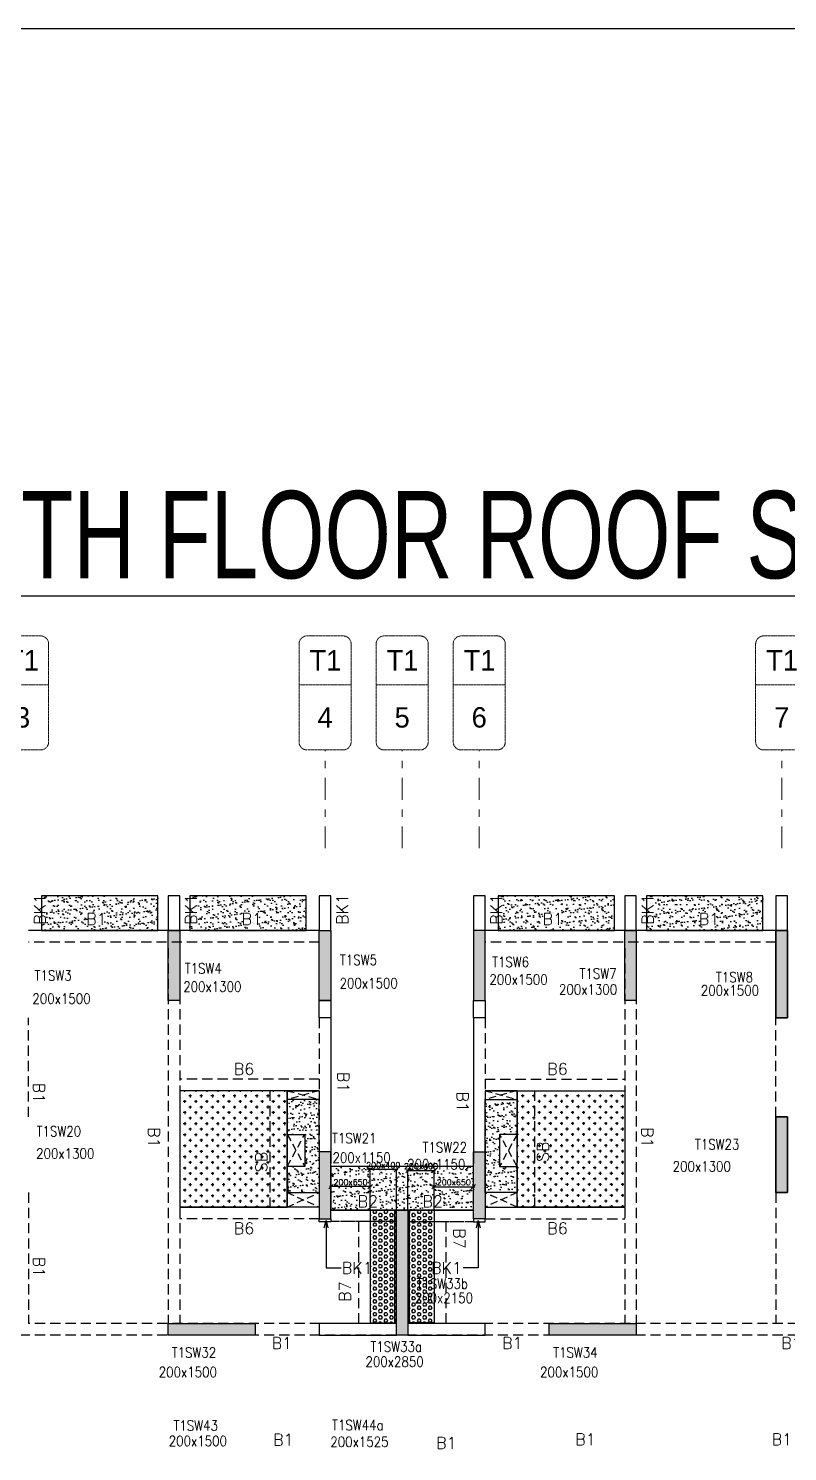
# Model space of a CAD drawing. Header units: millimetres. Extents: x 1078357 to 2594950, y -5122486 to -4636555.
# Drawn here: x 1588858 to 1601908, y -4661446 to -4636994 of the extents above; entities that cross this region are included whole.
import ezdxf
from ezdxf.enums import TextEntityAlignment as Align

# ---------------------------------------------------------------- set-up
doc = ezdxf.new("R2010")
doc.units = ezdxf.units.MM
doc.header["$PDMODE"] = 35
for name, pattern in [('CONTINOUS', [0]), ('DGN STYLE 7', [8.34, 3.75, -1.67, 1.25, -1.67]), ('HIDDEN', [0.375, 0.25, -0.125]), ('New Retail block$0$CONTINOUS', [0])]:
    doc.linetypes.add(name, pattern=pattern)
doc.layers.get('0').update_dxf_attribs({"lineweight": 0})
doc.layers.get('Defpoints').update_dxf_attribs({"lineweight": 0})
for name, color, linetype, lineweight in [('A-_ANOTDIMA_D-', 6, 'Continuous', 13), ('Boundary', 40, 'Continuous', 30), ('COL. NO.', 30, 'Continuous', 25), ('COL. SIZE', 7, 'Continuous', 25), ('DIM', 9, 'Continuous', 25), ('GRID LINE', 8, 'Continuous', 0), ('GRID NO', 8, 'DGN STYLE 7', 13), ('HATCH', 8, 'Continuous', 30)]:
    doc.layers.add(name, color=color, linetype=linetype, lineweight=lineweight)
for name, color, linetype in [('B-200x325', 201, 'HIDDEN'), ('B-200x400', 44, 'HIDDEN'), ('DROP SLAB', 8, 'Continuous'), ('NON STR. RCC WALL', 6, 'Continuous'), ('S TEXT', 7, 'Continuous'), ('S-BEAM', 3, 'HIDDEN'), ('S-BEAM NO.', 6, 'Continuous'), ('S-COLUMN', 1, 'Continuous'), ('S-CUTOUT', 8, 'HIDDEN'), ('S-SLAB-PROJECTION', 54, 'New Retail block$0$CONTINOUS'), ('SLAB FOLD', 8, 'Continuous')]:
    doc.layers.add(name, color=color, linetype=linetype)
doc.styles.add('Roman', font='romans')
doc.styles.add('ROMANS', font='romans.shx', dxfattribs={"width": 0.85})
doc.styles.add('SANSSERIF', font='sas_____.pfb')
doc.styles.get("Standard").update_dxf_attribs({"font": 'Adani Regular.ttf', "height": 500})
doc.dimstyles.new('HARESH', dxfattribs={"dimtxt": 150, "dimasz": 75, "dimexe": 0, "dimexo": 0, "dimgap": 25, "dimtad": 1, "dimdec": 0, "dimdsep": 46, "dimtxsty": 'Roman', "dimblk": 'OBLIQUE', "dimcen": 225, "dimdle": 25, "dimclrd": 2, "dimclre": 2, "dimclrt": 7, "dimadec": 8, "dimazin": 1, "dimtfac": 1, "dimtdec": 0, "dimtmove": 0, "dimatfit": 0, "dimfxl": 1, "dimlwd": -1, "dimlwe": -1, "dimarcsym": 0})
pattern_1 = [(180, (1586158.456, -4470491.11), (-7e-15, -54.992613), [31.75, -63.5]), (300, (1586158.456, -4470491.11), (47.625, 27.496307), [31.75, -63.5]), (240, (1586126.706, -4470491.11), (47.625, -27.496307), [31.75, -63.5])]
pattern_2 = [(180.03079016, (-2778183.15, 14069229.48), (-95.1987999, -95.3011726), [47.625, -142.875]), (270.03079016, (-2778206.98, 14069253.28), (95.3011726, -95.1987999), [47.625, -142.875])]

# ---------------------------------------------------------------- blocks, each defined once
blk = doc.blocks.new('_Oblique')
at = {"color": 0, "linetype": 'ByBlock', "lineweight": -2}
blk.add_line((-0.5, -0.5), (0.5, 0.5), dxfattribs=at)
blk = doc.blocks.new('*D1397')
at = {"layer": 'Defpoints', "color": 0, "ltscale": 700, "transparency": 16777216}
for p in [(1594733, -4656601), (1594733, -4657296, 0), (1595183, -4657296, 0)]:
    blk.add_point(p, dxfattribs=at)
at = {"layer": 'DIM', "color": 2, "ltscale": 700, "transparency": 16777216}
for p, q in [((1595208, -4656601), (1594708, -4656601)), ((1594733, -4657296), (1594733, -4656601)), ((1595183, -4657296), (1595183, -4656601))]:
    blk.add_line(p, q, dxfattribs=at)
at = {"layer": 'DIM', "color": 2, "ltscale": 700, "transparency": 16777216, "xscale": 75, "yscale": 75, "zscale": 75, "rotation": 180}
blk.add_blockref('_Oblique', (1594733, -4656601), dxfattribs=at)
at = {"layer": 'DIM', "color": 2, "ltscale": 700, "transparency": 16777216, "xscale": 75, "yscale": 75, "zscale": 75}
blk.add_blockref('_Oblique', (1595183, -4656601), dxfattribs=at)
at = {"layer": 'DIM', "color": 7, "ltscale": 700, "transparency": 16777216, "insert": (1594958, -4656526), "char_height": 150, "attachment_point": 5, "style": 'Roman'}
blk.add_mtext('{\\H0.666667x;200x400}', dxfattribs=at)
blk = doc.blocks.new('*D1398')
at = {"layer": 'Defpoints', "color": 0, "ltscale": 700, "transparency": 16777216}
for p in [(1594058, -4656894), (1594058, -4657296, 0), (1594733, -4657296, 0)]:
    blk.add_point(p, dxfattribs=at)
at = {"layer": 'DIM', "color": 2, "ltscale": 700, "transparency": 16777216}
for p, q in [((1594758, -4656894), (1594033, -4656894)), ((1594058, -4657296), (1594058, -4656894)), ((1594733, -4657296), (1594733, -4656894))]:
    blk.add_line(p, q, dxfattribs=at)
at = {"layer": 'DIM', "color": 2, "ltscale": 700, "transparency": 16777216, "xscale": 75, "yscale": 75, "zscale": 75, "rotation": 180}
blk.add_blockref('_Oblique', (1594058, -4656894), dxfattribs=at)
at = {"layer": 'DIM', "color": 2, "ltscale": 700, "transparency": 16777216, "xscale": 75, "yscale": 75, "zscale": 75}
blk.add_blockref('_Oblique', (1594733, -4656894), dxfattribs=at)
at = {"layer": 'DIM', "color": 7, "ltscale": 700, "transparency": 16777216, "insert": (1594396, -4656819), "char_height": 150, "attachment_point": 5, "style": 'Roman'}
blk.add_mtext('{\\H0.666667x;200x650}', dxfattribs=at)
blk = doc.blocks.new('*D1399')
at = {"layer": 'Defpoints', "color": 0, "ltscale": 700, "transparency": 16777216}
for p in [(1595833, -4656619), (1595383, -4657296, 0), (1595833, -4657296, 0)]:
    blk.add_point(p, dxfattribs=at)
at = {"layer": 'DIM', "color": 2, "ltscale": 700, "transparency": 16777216}
for p, q in [((1595358, -4656619), (1595858, -4656619)), ((1595383, -4657296), (1595383, -4656619)), ((1595833, -4657296), (1595833, -4656619))]:
    blk.add_line(p, q, dxfattribs=at)
at = {"layer": 'DIM', "color": 2, "ltscale": 700, "transparency": 16777216, "xscale": 75, "yscale": 75, "zscale": 75, "rotation": 180}
blk.add_blockref('_Oblique', (1595383, -4656619), dxfattribs=at)
at = {"layer": 'DIM', "color": 2, "ltscale": 700, "transparency": 16777216, "xscale": 75, "yscale": 75, "zscale": 75}
blk.add_blockref('_Oblique', (1595833, -4656619), dxfattribs=at)
at = {"layer": 'DIM', "color": 7, "ltscale": 700, "transparency": 16777216, "insert": (1595608, -4656544), "char_height": 150, "attachment_point": 5, "style": 'Roman'}
blk.add_mtext('{\\H0.666667x;200x400}', dxfattribs=at)
blk = doc.blocks.new('*D1400')
at = {"layer": 'Defpoints', "color": 0, "ltscale": 700, "transparency": 16777216}
for p in [(1596508, -4656896), (1595833, -4657296, 0), (1596508, -4657296, 0)]:
    blk.add_point(p, dxfattribs=at)
at = {"layer": 'DIM', "color": 2, "ltscale": 700, "transparency": 16777216}
for p, q in [((1595808, -4656896), (1596533, -4656896)), ((1595833, -4657296), (1595833, -4656896)), ((1596508, -4657296), (1596508, -4656896))]:
    blk.add_line(p, q, dxfattribs=at)
at = {"layer": 'DIM', "color": 2, "ltscale": 700, "transparency": 16777216, "xscale": 75, "yscale": 75, "zscale": 75, "rotation": 180}
blk.add_blockref('_Oblique', (1595833, -4656896), dxfattribs=at)
at = {"layer": 'DIM', "color": 2, "ltscale": 700, "transparency": 16777216, "xscale": 75, "yscale": 75, "zscale": 75}
blk.add_blockref('_Oblique', (1596508, -4656896), dxfattribs=at)
at = {"layer": 'DIM', "color": 7, "ltscale": 700, "transparency": 16777216, "insert": (1596171, -4656821), "char_height": 150, "attachment_point": 5, "style": 'Roman'}
blk.add_mtext('{\\H0.666667x;200x650}', dxfattribs=at)
blk = doc.blocks.new('G$CD63B60BD')
at = {"layer": 'COL. NO.', "linetype": 'Continuous', "style": 'ROMANS', "width": 0.85}
for s, p in [('T1SW5', (10755, 15309, -320)), ('T1SW6', (13370, 15274, -320)), ('T1SW3', (5506, 15043, -320)), ('T1SW4', (8087, 15164, -320)), ('T1SW7', (14874, 15075, -320)), ('T1SW8', (17219, 15013, -320)), ('T1SW20', (5541, 12365, -320)), ('T1SW21', (10619, 12246, -320)), ('T1SW22', (12175, 12089, -320)), ('T1SW23', (16857, 12140, -320)), ('T1SW33b', (12071, 9747, -320)), ('T1SW33a', (11279, 8664, -320)), ('T1SW32', (7863, 8565, -320)), ('T1SW34', (14420, 8565, -320)), ('T1SW43', (7893, 7309, -320)), ('T1SW44a', (10619, 7317, 0))]:
    blk.add_text(s, height=175, dxfattribs=at).set_placement(p)
at = {"layer": 'COL. SIZE', "linetype": 'Continuous', "style": 'ROMANS', "width": 0.85}
for s, p in [('200x1300', (8061, 14851, -320)), ('200x1500', (10749, 14909, -320)), ('200x1500', (13325, 14973, -320)), ('200x1300', (14521, 14802, -320)), ('200x1500', (16959, 14786, -320)), ('200x1500', (5468, 14643, -320)), ('200x1300', (5532, 11983, -320)), ('200x1150', (10627, 11913, -320)), ('200x1150', (11910, 11797, -320)), ('200x1300', (16475, 11761, -320)), ('200x2150', (12042, 9502, -320)), ('200x2850', (11194, 8406, -320)), ('200x1500', (7640, 8228, -320)), ('200x1500', (14196, 8228, -320)), ('200x1500', (7812, 7043, -320)), ('200x1525', (10590, 7030, -3))]:
    blk.add_text(s, height=175, dxfattribs=at).set_placement(p)
blk = doc.blocks.new('Tower grid nomenclature-ex')
at = {"layer": 'GRID NO'}
blk.add_lwpolyline([(-1250, -600), (1750, -600, 0.414214), (2000, -350), (2000, 750, 0.414214), (1750, 1000), (-1250, 1000, 0.414214), (-1500, 750), (-1500, -350, 0.414214)], format="xyb", close=True, dxfattribs=at)
blk.add_lwpolyline([(0, 1000), (0, -600)], dxfattribs=at)
at = {"layer": 'GRID NO', "flags": 8}
for p in [(-1235, 400), (1788, 400)]:
    blk.add_attdef('GRID', text='', height=625, dxfattribs=at).set_placement(p, align=Align.MIDDLE_CENTER)

msp = doc.modelspace()

# ---------------------------------------------------------------- hatches: boundary and pattern name
at = {"layer": 'DROP SLAB'}
h = msp.add_hatch(dxfattribs=at)
h.set_pattern_fill('CROSS', color=8, scale=15, angle=179.96921)
h.set_pattern_definition(pattern_2)
h.paths.add_polyline_path([(1593308.3, -4655246.3), (1591458.3, -4655246.3), (1591458.3, -4657246.1), (1593308.3, -4657246.1)])
h = msp.add_hatch(dxfattribs=at)
h.set_pattern_fill('CROSS', color=8, scale=15, angle=0.03079)
h.set_pattern_definition(pattern_2)
h.paths.add_polyline_path([(1597258.3, -4655248.9), (1599108.3, -4655248.9), (1599108.3, -4657248.7), (1597258.3, -4657248.7)])
at = {"layer": 'HATCH'}
h = msp.add_hatch(dxfattribs=at)
h.set_pattern_fill('AR-SAND', color=8, scale=3, angle=179.97015)
h.set_pattern_definition([(37.4701541, (-1248925.03, 9335074.12), (-4.7236114, 146.8264517), [0, -115.824, 0, -129.54, 0, -123.825]), (7.4701541, (-1248925.03, 9335074.12), (134.9689868, 214.9772528), [0, -62.484, 0, -104.394, 0, -40.005]), (327.4701541, (-1249018.75, 9335074.16), (237.2979035, 0.3075449), [0, -38.1, 0, -137.16, 0, -179.07]), (317.4701541, (-1249018.75, 9335074.16), (229.1017424, 66.759465), [0, -19.05, 0, -89.916, 0, -102.87])])
h.paths.add_polyline_path([(1591083.5, -4651896.1), (1589083.5, -4651896.1), (1589083.5, -4652496.1), (1591083.5, -4652496.1)])
h = msp.add_hatch(dxfattribs=at)
h.set_pattern_fill('AR-SAND', color=8, scale=3, angle=179.97015)
h.set_pattern_definition([(37.4701541, (-1251475.03, 9335074.12), (-4.7236114, 146.8264517), [0, -115.824, 0, -129.54, 0, -123.825]), (7.4701541, (-1251475.03, 9335074.12), (134.9689868, 214.9772528), [0, -62.484, 0, -104.394, 0, -40.005]), (327.4701541, (-1251568.75, 9335074.16), (237.2979035, 0.3075449), [0, -38.1, 0, -137.16, 0, -179.07]), (317.4701541, (-1251568.75, 9335074.16), (229.1017424, 66.759465), [0, -19.05, 0, -89.916, 0, -102.87])])
h.paths.add_polyline_path([(1593633.5, -4651896.1), (1591633.5, -4651896.1), (1591633.5, -4652496.1), (1593633.5, -4652496.1)])
h = msp.add_hatch(dxfattribs=at)
h.set_pattern_fill('AR-SAND', color=8, scale=3, angle=179.97015)
h.set_pattern_definition([(37.4701541, (-1256775.03, 9335074.12), (-4.7236114, 146.8264517), [0, -115.824, 0, -129.54, 0, -123.825]), (7.4701541, (-1256775.03, 9335074.12), (134.9689868, 214.9772528), [0, -62.484, 0, -104.394, 0, -40.005]), (327.4701541, (-1256868.75, 9335074.16), (237.2979035, 0.3075449), [0, -38.1, 0, -137.16, 0, -179.07]), (317.4701541, (-1256868.75, 9335074.16), (229.1017424, 66.759465), [0, -19.05, 0, -89.916, 0, -102.87])])
h.paths.add_polyline_path([(1598933.5, -4651896.1), (1596933.5, -4651896.1), (1596933.5, -4652496.1), (1598933.5, -4652496.1)])
h = msp.add_hatch(dxfattribs=at)
h.set_pattern_fill('AR-SAND', color=8, scale=3, angle=179.97015)
h.set_pattern_definition([(37.4701541, (-1259325.03, 9335074.12), (-4.7236114, 146.8264517), [0, -115.824, 0, -129.54, 0, -123.825]), (7.4701541, (-1259325.03, 9335074.12), (134.9689868, 214.9772528), [0, -62.484, 0, -104.394, 0, -40.005]), (327.4701541, (-1259418.75, 9335074.16), (237.2979035, 0.3075449), [0, -38.1, 0, -137.16, 0, -179.07]), (317.4701541, (-1259418.75, 9335074.16), (229.1017424, 66.759465), [0, -19.05, 0, -89.916, 0, -102.87])])
h.paths.add_polyline_path([(1601483.5, -4651896.1), (1599483.5, -4651896.1), (1599483.5, -4652496.1), (1601483.5, -4652496.1)])
h = msp.add_hatch(dxfattribs=at)
h.set_pattern_fill('AR-SAND', color=8, scale=3, angle=0.02985)
h.set_pattern_definition([(37.47015413, (-3438189.69, 18703149.38), (-4.72361136, 146.8264517), [0, -115.824, 0, -129.54, 0, -123.825]), (7.4701541, (-3438189.7, 18703149.38), (134.9689868, 214.9772528), [0, -62.484, 0, -104.394, 0, -40.005]), (327.4701541, (-3438283.42, 18703149.43), (237.2979035, 0.3075449), [0, -38.1, 0, -137.16, 0, -179.07]), (317.4701541, (-3438283.42, 18703149.43), (229.1017424, 66.759465), [0, -19.05, 0, -89.916, 0, -102.87])])
h.paths.add_polyline_path([(1593858.3, -4655396.1), (1593308.3, -4655396.1), (1593308.3, -4655996.1), (1593608.4, -4655996.1), (1593608.4, -4656546.1), (1593308.3, -4656546.1), (1593315.8, -4656996.1), (1593862, -4656996.1)])
h = msp.add_hatch(dxfattribs=at)
h.set_pattern_fill('AR-SAND', color=8, scale=3, angle=179.97015)
h.set_pattern_definition([(37.47015413, (-3438174.69, 18703112.5), (-4.72361136, 146.8264517), [0, -115.824, 0, -129.54, 0, -123.825]), (7.4701541, (-3438174.69, 18703112.5), (134.9689868, 214.9772528), [0, -62.484, 0, -104.394, 0, -40.005]), (327.4701541, (-3438268.42, 18703112.55), (237.2979035, 0.3075449), [0, -38.1, 0, -137.16, 0, -179.07]), (317.4701541, (-3438268.42, 18703112.55), (229.1017424, 66.759465), [0, -19.05, 0, -89.916, 0, -102.87])])
h.paths.add_polyline_path([(1596708.3, -4655396.1), (1597258.3, -4655396.1), (1597258.3, -4655996.2), (1596958.3, -4655996.2), (1596958.3, -4656546.1), (1597258.3, -4656546.1), (1597258.3, -4656996.1), (1596708.3, -4656996.1)])
h = msp.add_hatch(dxfattribs=at)
h.set_pattern_fill('AR-SAND', color=8, scale=3, angle=179.97015)
h.set_pattern_definition([(37.4701541, (-2348699.65, 14019093.3), (-4.72361136, 146.8264517), [0, -115.824, 0, -129.54, 0, -123.825]), (7.4701541, (-2348699.65, 14019093.3), (134.9689868, 214.9772528), [0, -62.484, 0, -104.394, 0, -40.005]), (327.4701541, (-2348793.38, 14019093.35), (237.2979035, 0.3075449), [0, -38.1, 0, -137.16, 0, -179.07]), (317.4701541, (-2348793.38, 14019093.35), (229.1017424, 66.759465), [0, -19.05, 0, -89.916, 0, -102.87])])
h.paths.add_polyline_path([(1596508.3, -4656546.1), (1594058.3, -4656546.1), (1594058.6, -4657296.1), (1596508.6, -4657296.1)])
h = msp.add_hatch(dxfattribs=at)
h.set_pattern_fill('AR-SAND', color=8, scale=3, angle=179.97015)
h.set_pattern_definition([(37.4701541, (-2348699.74, 14019093.3), (-4.72361136, 146.8264517), [0, -115.824, 0, -129.54, 0, -123.825]), (7.4701541, (-2348699.74, 14019093.3), (134.9689868, 214.9772528), [0, -62.484, 0, -104.394, 0, -40.005]), (327.4701541, (-2348793.47, 14019093.35), (237.2979035, 0.3075449), [0, -38.1, 0, -137.16, 0, -179.07]), (317.4701541, (-2348793.47, 14019093.35), (229.1017424, 66.759465), [0, -19.05, 0, -89.916, 0, -102.87])])
h.paths.add_polyline_path([(1596508.5, -4656696.1), (1594058.5, -4656696.1), (1594058.5, -4657296.1), (1596508.5, -4657296.1)])
at = {"layer": 'HATCH', "ltscale": 1000}
h = msp.add_hatch(dxfattribs=at)
h.set_pattern_fill('HEX', color=8, scale=10, angle=180)
h.set_pattern_definition(pattern_1)
h.paths.add_polyline_path([(1595183.3, -4659235.5), (1594733.3, -4659235.5), (1594733.3, -4657296.1), (1595183.3, -4657296.1)])
h = msp.add_hatch(dxfattribs=at)
h.set_pattern_fill('HEX', color=8, scale=10, angle=180)
h.set_pattern_definition(pattern_1)
h.paths.add_polyline_path([(1595383.7, -4659235.5), (1595833.7, -4659235.5), (1595833.7, -4657296.1), (1595383.7, -4657296.1)])
at = {"layer": 'S-COLUMN', "lineweight": 25}
h = msp.add_hatch(color=1, dxfattribs=at)
h.dxf.hatch_style = 1
h.paths.add_polyline_path([(1591258.3, -4653696.2), (1591458.3, -4653696.2), (1591458.3, -4652496.1), (1591258.3, -4652496.1)])
at = {"layer": 'S-COLUMN', "lineweight": 25, "extrusion": (-1.00316e-06, 2.11765e-11, 1)}
h = msp.add_hatch(color=1, dxfattribs=at)
h.dxf.hatch_style = 1
h.paths.add_polyline_path([(1593858.3, -4652496.1), (1594058.3, -4652496.1), (1594058.3, -4653696.1), (1593858.3, -4653696.1)])
at = {"layer": 'S-COLUMN', "lineweight": 25, "extrusion": (1.00316e-06, 1.91639e-11, 1)}
h = msp.add_hatch(color=1, dxfattribs=at)
h.dxf.hatch_style = 1
h.paths.add_polyline_path([(1596708.3, -4652496.1), (1596508.3, -4652496.1), (1596508.3, -4653696.1), (1596708.3, -4653696.1)])
at = {"layer": 'S-COLUMN', "lineweight": 25}
h = msp.add_hatch(color=1, dxfattribs=at)
h.dxf.hatch_style = 1
h.paths.add_polyline_path([(1599108.3, -4653696.2), (1599308.3, -4653696.2), (1599308.3, -4652496.1), (1599108.3, -4652496.1)])
at = {"layer": 'S-COLUMN', "lineweight": 25, "extrusion": (1.00316e-06, 1.91639e-11, 1)}
h = msp.add_hatch(color=1, dxfattribs=at)
h.dxf.hatch_style = 1
h.paths.add_polyline_path([(1601908.3, -4652496.1), (1601708.3, -4652496.1), (1601708.3, -4653996.1), (1601908.3, -4653996.1)])
at = {"layer": 'S-COLUMN', "lineweight": 25, "extrusion": (-1.00316e-06, 2.11765e-11, 1)}
h = msp.add_hatch(color=1, dxfattribs=at)
h.dxf.hatch_style = 1
h.paths.add_polyline_path([(1601708.3, -4652496.1), (1601908.3, -4652496.1), (1601908.3, -4653996.1), (1601708.3, -4653996.1)])
at = {"layer": 'S-COLUMN', "lineweight": 25, "extrusion": (1.00316e-06, 1.91639e-11, 1)}
h = msp.add_hatch(color=1, dxfattribs=at)
h.dxf.hatch_style = 1
h.paths.add_polyline_path([(1601908.3, -4656996.1), (1601708.3, -4656996.1), (1601708.3, -4655696.1), (1601908.3, -4655696.1)])
at = {"layer": 'S-COLUMN', "lineweight": 25, "extrusion": (-1.00316e-06, 2.11765e-11, 1)}
h = msp.add_hatch(color=1, dxfattribs=at)
h.dxf.hatch_style = 1
h.paths.add_polyline_path([(1601708.3, -4656996.1), (1601908.3, -4656996.1), (1601908.3, -4655696.1), (1601708.3, -4655696.1)])
h = msp.add_hatch(color=1, dxfattribs=at)
h.dxf.hatch_style = 1
h.paths.add_polyline_path([(1593858.3, -4657446.1), (1594058.3, -4657446.1), (1594058.3, -4656296.1), (1593858.3, -4656296.1)])
at = {"layer": 'S-COLUMN', "lineweight": 25, "extrusion": (1.00316e-06, 1.91639e-11, 1)}
h = msp.add_hatch(color=1, dxfattribs=at)
h.dxf.hatch_style = 1
h.paths.add_polyline_path([(1596708.3, -4657446.1), (1596508.3, -4657446.1), (1596508.3, -4656296.2), (1596708.3, -4656296.2)])
at = {"layer": 'S-COLUMN', "lineweight": 25}
h = msp.add_hatch(color=1, dxfattribs=at)
h.dxf.hatch_style = 1
h.paths.add_polyline_path([(1595183.3, -4657296.1), (1595383.3, -4657296.1), (1595383.3, -4659446.1), (1595183.3, -4659446.1)])
h = msp.add_hatch(color=1, dxfattribs=at)
h.dxf.hatch_style = 1
h.paths.add_polyline_path([(1591258.3, -4659246.1), (1592758.3, -4659246.1), (1592758.3, -4659446.1), (1591258.3, -4659446.1)])
h = msp.add_hatch(color=1, dxfattribs=at)
h.dxf.hatch_style = 1
h.paths.add_polyline_path([(1597808.3, -4659246.1), (1599308.3, -4659246.1), (1599308.3, -4659446.1), (1597808.3, -4659446.1)])

# ---------------------------------------------------------------- linework, layer by layer
at = {"layer": 'B-200x400', "linetype": 'Continuous', "ltscale": 500}
for p, q in [((1595183.3, -4657296.1, 0), (1594733.1, -4657296.1, 0)), ((1595833.4, -4657296.1, 0), (1595383.3, -4657296.1, 0))]:
    msp.add_line(p, q, dxfattribs=at)
at = {"layer": 'B-200x400', "linetype": 'HIDDEN', "ltscale": 500}
for p, q in [((1595183.3, -4657496.1, 0), (1594733.1, -4657496.1, 0)), ((1595383.3, -4657496.1, 0), (1595833.4, -4657496.1, 0))]:
    msp.add_line(p, q, dxfattribs=at)
at = {"layer": 'Boundary', "ltscale": 700, "elevation": 0}
msp.add_lwpolyline([(1574104.5, -4636994.1), (1679698.7, -4636994.1), (1679698.7, -4682741.1), (1574104.5, -4682741.1)], close=True, dxfattribs=at)
at = {"layer": 'DROP SLAB', "color": 3, "linetype": 'CONTINOUS', "ltscale": 500, "elevation": 0}
for points in [[(1593308.3, -4655246.3), (1591458.3, -4655246.3), (1591458.3, -4657246.1), (1593308.3, -4657246.1)], [(1593308.3, -4655246.3), (1593858.3, -4655246.3), (1593858.3, -4655396.1), (1593308.3, -4655396.1)], [(1597258.3, -4655246.3), (1596708.3, -4655246.3), (1596708.3, -4655396.1), (1597258.3, -4655396.1)], [(1597258.3, -4655248.9), (1599108.3, -4655248.9), (1599108.3, -4657248.7), (1597258.3, -4657248.7)], [(1593308.4, -4655996.1), (1593608.4, -4655996.1), (1593608.4, -4656546.1), (1593308.4, -4656546.1)], [(1597258.3, -4655996.1), (1596958.3, -4655996.1), (1596958.3, -4656546.1), (1597258.3, -4656546.1)], [(1593308.3, -4656996.1), (1593858.1, -4656996.1), (1593858.1, -4657246.1), (1593308.3, -4657246.1)], [(1597258.3, -4656996.1), (1596708.5, -4656996.1), (1596708.5, -4657246.1), (1597258.3, -4657246.1)]]:
    msp.add_lwpolyline(points, close=True, dxfattribs=at)
at = {"layer": 'GRID LINE', "linetype": 'DGN STYLE 7', "ltscale": 100, "elevation": 0}
for points in [[(1593958, -4651080.4), (1593958, -4649391.5)], [(1595283, -4651080.4), (1595283, -4649391.5)], [(1596608, -4651080.4), (1596608, -4649391.5)], [(1601808, -4651080.4), (1601808, -4649391.5)]]:
    msp.add_lwpolyline(points, dxfattribs=at)
at = {"layer": 'NON STR. RCC WALL', "elevation": 0}
for points in [[(1594058.3, -4653696.1), (1594058.3, -4653996.1), (1593858.4, -4653996.1), (1593858.4, -4653696.1)], [(1596708.2, -4653696.1), (1596708.2, -4653996.1), (1596508.3, -4653996.1), (1596508.3, -4653696.1)], [(1595183.3, -4659246.7), (1593858.3, -4659246.4), (1593858.3, -4659445.9), (1595183.3, -4659446.2)], [(1596708.3, -4659246.7), (1595383.3, -4659246.4), (1595383.3, -4659445.9), (1596708.3, -4659446.2)]]:
    msp.add_lwpolyline(points, close=True, dxfattribs=at)
at = {"layer": 'S-BEAM', "linetype": 'CONTINOUS', "ltscale": 700}
for p, q in [((1591458.3, -4651896.1, 0), (1591258.3, -4651896.1, 0)), ((1591258.3, -4651896.1, 0), (1591258.3, -4652496.1)), ((1591458.3, -4652496.1), (1591458.3, -4651896.1, 0)), ((1594058.3, -4651896), (1593858.3, -4651896)), ((1593858.3, -4651896), (1593858.3, -4652496, 0)), ((1594058.3, -4652496, 0), (1594058.3, -4651896)), ((1596708.3, -4651896.1, 0), (1596508.3, -4651896.1, 0)), ((1596508.3, -4651896.1, 0), (1596508.3, -4652496.1)), ((1596708.3, -4652496.1), (1596708.3, -4651896.1, 0)), ((1599308.3, -4651896.1, 0), (1599108.3, -4651896.1, 0)), ((1599108.3, -4651896.1, 0), (1599108.3, -4652496.1)), ((1599308.3, -4652496.1), (1599308.3, -4651896.1, 0)), ((1601908.3, -4651896, 0), (1601708.3, -4651896, 0)), ((1601708.3, -4651896, 0), (1601708.3, -4652496, 0)), ((1601908.3, -4652496, 0), (1601908.3, -4651896, 0)), ((1593858.5, -4652496.1, 0), (1588858.5, -4652496.1, 0)), ((1601708.5, -4652496.1, 0), (1596708.5, -4652496.1, 0)), ((1594058.5, -4653996.1, 0), (1594058.5, -4656496.1, 0)), ((1596508.5, -4653996.1, 0), (1596508.5, -4656496.1, 0)), ((1594733.1, -4657296.1, 0), (1594058.3, -4657296.1, 0)), ((1596508.5, -4657296.1, 0), (1594058.5, -4657296.1, 0)), ((1596508.3, -4657296.1, 0), (1595833.4, -4657296.1, 0))]:
    msp.add_line(p, q, dxfattribs=at)
at = {"layer": 'S-BEAM', "linetype": 'HIDDEN', "ltscale": 700}
for p, q in [((1593858.5, -4652696.1, 0), (1588858.5, -4652696.1, 0)), ((1601708.5, -4652696.1, 0), (1596708.5, -4652696.1, 0)), ((1591258.5, -4652796.2, 0), (1591258.5, -4659246, 0)), ((1591458.5, -4652796.2, 0), (1591458.5, -4659246, 0)), ((1599108.5, -4652796.2, 0), (1599108.5, -4659246, 0)), ((1599308.5, -4652796.2, 0), (1599308.5, -4659246, 0)), ((1588858.5, -4655696.1, 0), (1588858.5, -4653996.1, 0)), ((1593858.5, -4653996.1, 0), (1593858.5, -4656496.1, 0)), ((1596708.5, -4653996.1, 0), (1596708.5, -4656496.1, 0)), ((1601708.5, -4655696.1, 0), (1601708.5, -4653996.1, 0)), ((1593008.3, -4655246.3, 0), (1593008.3, -4657246.1, 0)), ((1597258.2, -4655246.3, 0), (1597258.2, -4657246.1, 0)), ((1597558.2, -4655246.3, 0), (1597558.2, -4657246.1, 0)), ((1588858.5, -4656996.1, 0), (1588858.5, -4659246, 0)), ((1601708.5, -4656996.1, 0), (1601708.5, -4659246.1, 0)), ((1594733.1, -4657496.1, 0), (1594058.3, -4657496.1, 0)), ((1595183.5, -4657496.1, 0), (1594058.5, -4657496.1, 0)), ((1595383.5, -4657496.1, 0), (1596508.5, -4657496.1, 0)), ((1595833.4, -4657496.1, 0), (1596508.3, -4657496.1, 0)), ((1595183.3, -4659246, 0), (1588858.5, -4659246, 0)), ((1607601.9, -4659246, 0), (1595383.3, -4659246, 0)), ((1595183.3, -4659446, 0), (1586308.5, -4659446, 0)), ((1607601.9, -4659446, 0), (1595383.3, -4659446, 0))]:
    msp.add_line(p, q, dxfattribs=at)
at = {"layer": 'S-BEAM', "ltscale": 700}
for p, q in [((1593858.3, -4655046.3, 0), (1591458.3, -4655046.3, 0)), ((1596708.2, -4655046.3, 0), (1599108.2, -4655046.4, 0)), ((1593858.1, -4657446.1, 0), (1591458.3, -4657446.1, 0)), ((1594533.1, -4657496.1, 0), (1594533.1, -4659246.1)), ((1596033.4, -4657496.1, 0), (1596033.4, -4659246.1)), ((1596708.4, -4657446.1, 0), (1599108.2, -4657446.2, 0))]:
    msp.add_line(p, q, dxfattribs=at)
at = {"layer": 'S-BEAM', "linetype": 'Continuous', "ltscale": 700}
for p, q in [((1593858.3, -4655246.3, 0), (1591458.3, -4655246.3, 0)), ((1596708.2, -4655246.3, 0), (1599108.2, -4655246.4, 0)), ((1593858.1, -4657246.1, 0), (1591458.3, -4657246.1, 0)), ((1596708.4, -4657246.1, 0), (1599108.2, -4657246.2, 0)), ((1594733.1, -4657496.1, 0), (1594733.1, -4659235.5, 0)), ((1595833.4, -4657496.1, 0), (1595833.4, -4659235.5, 0))]:
    msp.add_line(p, q, dxfattribs=at)
at = {"layer": 'S-BEAM', "linetype": 'ByBlock', "ltscale": 700}
msp.add_line((1593308.3, -4655246.3, 0), (1593308.3, -4657246.1, 0), dxfattribs=at)
at = {"layer": 'S-BEAM', "linetype": 'Continuous', "ltscale": 700, "elevation": 0}
for points in [[(1593858.5, -4657446.1), (1594058.5, -4657446.1), (1594058.5, -4657496.3), (1593858.5, -4657496.3)], [(1596708.6, -4657446.1), (1596508.6, -4657446.1), (1596508.6, -4657496.3), (1596708.6, -4657496.3)]]:
    msp.add_lwpolyline(points, close=True, dxfattribs=at)
at = {"layer": 'S-COLUMN', "color": 1, "lineweight": 25, "elevation": 0}
for points in [[(1591258.3, -4652496.1), (1591458.3, -4652496.1), (1591458.3, -4653696.2), (1591258.3, -4653696.2)], [(1599108.3, -4652496.1), (1599308.3, -4652496.1), (1599308.3, -4653696.2), (1599108.3, -4653696.2)], [(1595183.3, -4657296.1), (1595383.3, -4657296.1), (1595383.3, -4659446.1), (1595183.3, -4659446.1)], [(1591258.3, -4659246.1), (1592758.3, -4659246.1), (1592758.3, -4659446.1), (1591258.3, -4659446.1)], [(1597808.3, -4659246.1), (1599308.3, -4659246.1), (1599308.3, -4659446.1), (1597808.3, -4659446.1)]]:
    msp.add_lwpolyline(points, close=True, dxfattribs=at)
at = {"layer": 'S-COLUMN', "color": 1, "lineweight": 25, "extrusion": (-1.00316e-06, 2.11765e-11, 1), "elevation": -1.6}
for points in [[(1593858.3, -4652496.1), (1594058.3, -4652496.1), (1594058.3, -4653696.1), (1593858.3, -4653696.1)], [(1601708.3, -4652496.1), (1601908.3, -4652496.1), (1601908.3, -4653996.1), (1601708.3, -4653996.1)], [(1601708.3, -4656996.1), (1601908.3, -4656996.1), (1601908.3, -4655696.1), (1601708.3, -4655696.1)], [(1593858.3, -4657446.1), (1594058.3, -4657446.1), (1594058.3, -4656296.1), (1593858.3, -4656296.1)]]:
    msp.add_lwpolyline(points, close=True, dxfattribs=at)
at = {"layer": 'S-COLUMN', "color": 1, "lineweight": 25, "extrusion": (1.00316e-06, 1.91639e-11, 1), "elevation": 1.6}
for points in [[(1596708.3, -4652496.1), (1596508.3, -4652496.1), (1596508.3, -4653696.1), (1596708.3, -4653696.1)], [(1601908.3, -4652496.1), (1601708.3, -4652496.1), (1601708.3, -4653996.1), (1601908.3, -4653996.1)], [(1601908.3, -4656996.1), (1601708.3, -4656996.1), (1601708.3, -4655696.1), (1601908.3, -4655696.1)], [(1596708.3, -4657446.1), (1596508.3, -4657446.1), (1596508.3, -4656296.2), (1596708.3, -4656296.2)]]:
    msp.add_lwpolyline(points, close=True, dxfattribs=at)
at = {"layer": 'S-CUTOUT', "ltscale": 500}
for p, q in [((1593308.3, -4655246.3, 0), (1593858.3, -4655396.1, 0)), ((1593858.3, -4655246.3, 0), (1593308.3, -4655396.1)), ((1596708.3, -4655246.1), (1597258.3, -4655396.1, 0)), ((1597257.5, -4655246.3, 0), (1596708.3, -4655396.1, 0)), ((1593308.3, -4655996.1), (1593608.4, -4656546.1)), ((1593308.3, -4656546.1), (1593608.4, -4655996.1)), ((1597258.3, -4655996.1), (1596958.3, -4656546.1)), ((1597258.3, -4656546.1), (1596958.3, -4655996.1)), ((1593308.3, -4656996.1), (1593858.1, -4657246.1, 0)), ((1593308.3, -4657246.1, 0), (1593858.3, -4656996.1)), ((1597258.3, -4657246.1, 0), (1596708.3, -4656996.1)), ((1597258.3, -4656996.1), (1596708.5, -4657246.1, 0))]:
    msp.add_line(p, q, dxfattribs=at)
at = {"layer": 'S-SLAB-PROJECTION', "elevation": 0}
for points in [[(1591083.5, -4651896.1), (1589083.5, -4651896.1), (1589083.5, -4652496.1), (1591083.5, -4652496.1)], [(1593633.5, -4651896.1), (1591633.5, -4651896.1), (1591633.5, -4652496.1), (1593633.5, -4652496.1)], [(1598933.5, -4651896.1), (1596933.5, -4651896.1), (1596933.5, -4652496.1), (1598933.5, -4652496.1)], [(1601483.5, -4651896.1), (1599483.5, -4651896.1), (1599483.5, -4652496.1), (1601483.5, -4652496.1)], [(1596508.3, -4656546.1), (1594058.3, -4656546.1), (1594058.6, -4657296.1), (1596508.6, -4657296.1)]]:
    msp.add_lwpolyline(points, close=True, dxfattribs=at)
at = {"layer": 'SLAB FOLD', "color": 8, "ltscale": 1000, "elevation": 0}
for points in [[(1593858.3, -4655396.1), (1593308.3, -4655396.1), (1593308.3, -4655996.1), (1593608.4, -4655996.1), (1593608.4, -4656546.1), (1593308.3, -4656546.1), (1593315.8, -4656996.1), (1593862, -4656996.1), (1593858.3, -4655396.1)], [(1596708.3, -4655396.1), (1597258.3, -4655396.1), (1597258.3, -4655996.2), (1596958.3, -4655996.2), (1596958.3, -4656546.1), (1597258.3, -4656546.1), (1597258.3, -4656996.1), (1596708.3, -4656996.1), (1596708.3, -4655396.1)]]:
    msp.add_lwpolyline(points, dxfattribs=at)
for points in [[(1594733.1, -4659235.5), (1595158.5, -4659235.5), (1595158.5, -4657296.1), (1594733.1, -4657296.1)], [(1595833.4, -4659235.5), (1595408.1, -4659235.5), (1595408.1, -4657296.1), (1595833.4, -4657296.1)]]:
    msp.add_lwpolyline(points, close=True, dxfattribs=at)

# ---------------------------------------------------------------- block references
at = {"layer": 'A-_ANOTDIMA_D-', "color": 2, "ltscale": 700}
msp.add_blockref('G$CD63B60BD', (1583458.3, -4668396.1, 0), dxfattribs=at)
at = {"layer": 'GRID NO'}
ref = msp.add_blockref('Tower grid nomenclature-ex', (1588646, -4648271.5, 0), dxfattribs=dict(at, xscale=0.56, yscale=0.56, zscale=0.56, rotation=270))
ref.add_attrib('GRID', '3', dxfattribs={"height": 350}).set_placement((1588758, -4648831.5, 0), align=Align.MIDDLE_CENTER)
ref.add_attrib('GRID', 'T1', dxfattribs={"height": 350}).set_placement((1588763.9, -4647851.5, 0), align=Align.MIDDLE_CENTER)
ref = msp.add_blockref('Tower grid nomenclature-ex', (1593846, -4648271.5, 0), dxfattribs=dict(at, xscale=0.56, yscale=0.56, zscale=0.56, rotation=270))
ref.add_attrib('GRID', '4', dxfattribs={"height": 350}).set_placement((1593958, -4648831.5, 0), align=Align.MIDDLE_CENTER)
ref.add_attrib('GRID', 'T1', dxfattribs={"height": 350}).set_placement((1593963.9, -4647851.5, 0), align=Align.MIDDLE_CENTER)
ref = msp.add_blockref('Tower grid nomenclature-ex', (1595171, -4648271.5, 0), dxfattribs=dict(at, xscale=0.56, yscale=0.56, zscale=0.56, rotation=270))
ref.add_attrib('GRID', '5', dxfattribs={"height": 350}).set_placement((1595283, -4648831.5, 0), align=Align.MIDDLE_CENTER)
ref.add_attrib('GRID', 'T1', dxfattribs={"height": 350}).set_placement((1595288.9, -4647851.5, 0), align=Align.MIDDLE_CENTER)
ref = msp.add_blockref('Tower grid nomenclature-ex', (1596496, -4648271.5, 0), dxfattribs=dict(at, xscale=0.56, yscale=0.56, zscale=0.56, rotation=270))
ref.add_attrib('GRID', '6', dxfattribs={"height": 350}).set_placement((1596608, -4648831.5, 0), align=Align.MIDDLE_CENTER)
ref.add_attrib('GRID', 'T1', dxfattribs={"height": 350}).set_placement((1596613.9, -4647851.5, 0), align=Align.MIDDLE_CENTER)
ref = msp.add_blockref('Tower grid nomenclature-ex', (1601696, -4648271.5, 0), dxfattribs=dict(at, xscale=0.56, yscale=0.56, zscale=0.56, rotation=270))
ref.add_attrib('GRID', '7', dxfattribs={"height": 350}).set_placement((1601808, -4648831.5, 0), align=Align.MIDDLE_CENTER)
ref.add_attrib('GRID', 'T1', dxfattribs={"height": 350}).set_placement((1601813.9, -4647851.5, 0), align=Align.MIDDLE_CENTER)

# ---------------------------------------------------------------- texts
at = {"layer": 'B-200x325', "linetype": 'Continuous', "ltscale": 700, "style": 'ROMANS'}
for rotation, p in [(0.00094, (1592388.8, -4654974.2, -2.7)), (359.99866, (1597777.8, -4654974.2, -2.7)), (0.00094, (1592388.8, -4657711.4, -2.7)), (359.99866, (1597777.8, -4657711.4, -2.7))]:
    msp.add_text('B6', height=200, rotation=rotation, dxfattribs=at).set_placement(p)
at = {"layer": 'S TEXT', "color": 1, "extrusion": (-1.33677e-08, 3.74197e-09, 1), "style": 'SANSSERIF', "width": 0.7}
msp.add_text('%%U(TOWER 1)- 5TH FLOOR ROOF SLAB', height=1500, dxfattribs=at).set_placement((1579364.1, -4646441.2, 0.2))
at = {"layer": 'S-BEAM NO.', "linetype": 'CONTINOUS', "ltscale": 700, "style": 'ROMANS'}
for p in [(1589154, -4652395.8, 50), (1591754, -4652395.8, 50), (1594354, -4652395.7, 50), (1597004, -4652395.8, 50), (1599604, -4652395.8, 50)]:
    msp.add_text('BK1', height=200, rotation=90, dxfattribs=at).set_placement(p)
at = {"layer": 'S-BEAM NO.', "linetype": 'HIDDEN', "ltscale": 500, "style": 'ROMANS'}
for rotation, p in [(359.99906, (1589852.2, -4652395.8, -2.7)), (359.99906, (1592523, -4652395.8, -2.7)), (359.99906, (1597697.9, -4652395.8, -2.7)), (359.99906, (1600382.1, -4652395.8, -2.7)), (269.99906, (1588941.7, -4655108, -2.7)), (269.99906, (1594172.9, -4654923.6, -2.7)), (269.99906, (1596222.5, -4655258.3, -2.7)), (269.99906, (1590918, -4655871.1, -2.7)), (269.99906, (1599399, -4655871.1, -2.7)), (269.99906, (1588941.7, -4658098, -2.7)), (359.99906, (1593039.8, -4659683.4, -2.7)), (359.99906, (1597002.2, -4659683.4, -2.7)), (359.99906, (1601799.2, -4659683.3, -2.7)), (359.99906, (1593063.4, -4661344.3, -2.7)), (359.99906, (1595866.4, -4661397.7, -2.7)), (359.99906, (1598259.6, -4661336.5, -2.7)), (359.99906, (1601635.5, -4661336.5, -2.7))]:
    msp.add_text('B1', height=200, rotation=rotation, dxfattribs=at).set_placement(p)
at = {"layer": 'S-BEAM NO.', "linetype": 'Continuous', "ltscale": 700, "style": 'ROMANS'}
for s, rotation, p in [('SB', 90.00094, (1592962.9, -4656646.8, -2.7)), ('SB', 90.00094, (1597802.9, -4656470.4, -2.7)), ('B7', 269.99866, (1596168.2, -4657608.2, -2.7)), ('BK1', 359.99906, (1594244.6, -4658390.1, -2.7)), ('BK1', 0.00094, (1595779.7, -4658390.1, -2.7)), ('B7', 90.00094, (1594398.3, -4658875.7, -2.7))]:
    msp.add_text(s, height=200, rotation=rotation, dxfattribs=at).set_placement(p)
at = {"layer": 'S-BEAM NO.', "linetype": 'Continuous', "ltscale": 500, "style": 'ROMANS'}
for p in [(1594516.6, -4657249, -2.7), (1595632.8, -4657249, -2.7)]:
    msp.add_text('B2', height=200, dxfattribs=at).set_placement(p)

# ---------------------------------------------------------------- dimensions: what is measured, and where the dimension line sits
at = {"layer": 'DIM', "ltscale": 700}
for base, p1, p2, picture, middle in [((1594733.1, -4656601.1, 0), (1595183.3, -4657296.1, 0), (1594733.1, -4657296.1, 0), '*D1397', (1594958.2, -4656601.1, 0)), ((1595833.4, -4656619.4, 0), (1595383.3, -4657296.1, 0), (1595833.4, -4657296.1, 0), '*D1399', (1595608.4, -4656619.4, 0))]:
    dim = msp.add_linear_dim(base=base, p1=p1, p2=p2, text='{\\H0.666667x;200x400}', dimstyle='HARESH', override={"dimtxsty": 'Roman'}, dxfattribs=at)
    dim.commit()
    dim.dimension.update_dxf_attribs({"geometry": picture, "text_midpoint": middle, "dimtype": 160})
for base, p1, p2, picture, middle in [((1594058.5, -4656894, 0), (1594733.1, -4657296.1, 0), (1594058.5, -4657296.1, 0), '*D1398', (1594395.8, -4656819, 0)), ((1596508.3, -4656896.1, 0), (1595833.4, -4657296.1, 0), (1596508.3, -4657296.1, 0), '*D1400', (1596170.9, -4656821.1, 0))]:
    dim = msp.add_linear_dim(base=base, p1=p1, p2=p2, text='{\\H0.666667x;200x650}', dimstyle='HARESH', override={"dimtxsty": 'Roman', "dimtmove": 1}, dxfattribs=at)
    dim.commit()
    dim.dimension.update_dxf_attribs({"geometry": picture, "text_midpoint": middle})

# ---------------------------------------------------------------- leaders
at = {"layer": 'S-BEAM NO.', "linetype": 'Continuous', "ltscale": 700}
for points in [[(1593975, -4657476.5, 0), (1593975, -4658287.9, 0), (1594233.8, -4658287.9, 0)], [(1596592.1, -4657476.5, 0), (1596592.1, -4658287.9, 0), (1596333.3, -4658287.9, 0)]]:
    msp.add_leader(points, dimstyle='HARESH', override={"dimasz": 125, "dimgap": 25, "dimtad": 0, "dimldrblk": 'Open30'}, dxfattribs=at)

doc.saveas('drawing.dxf')
